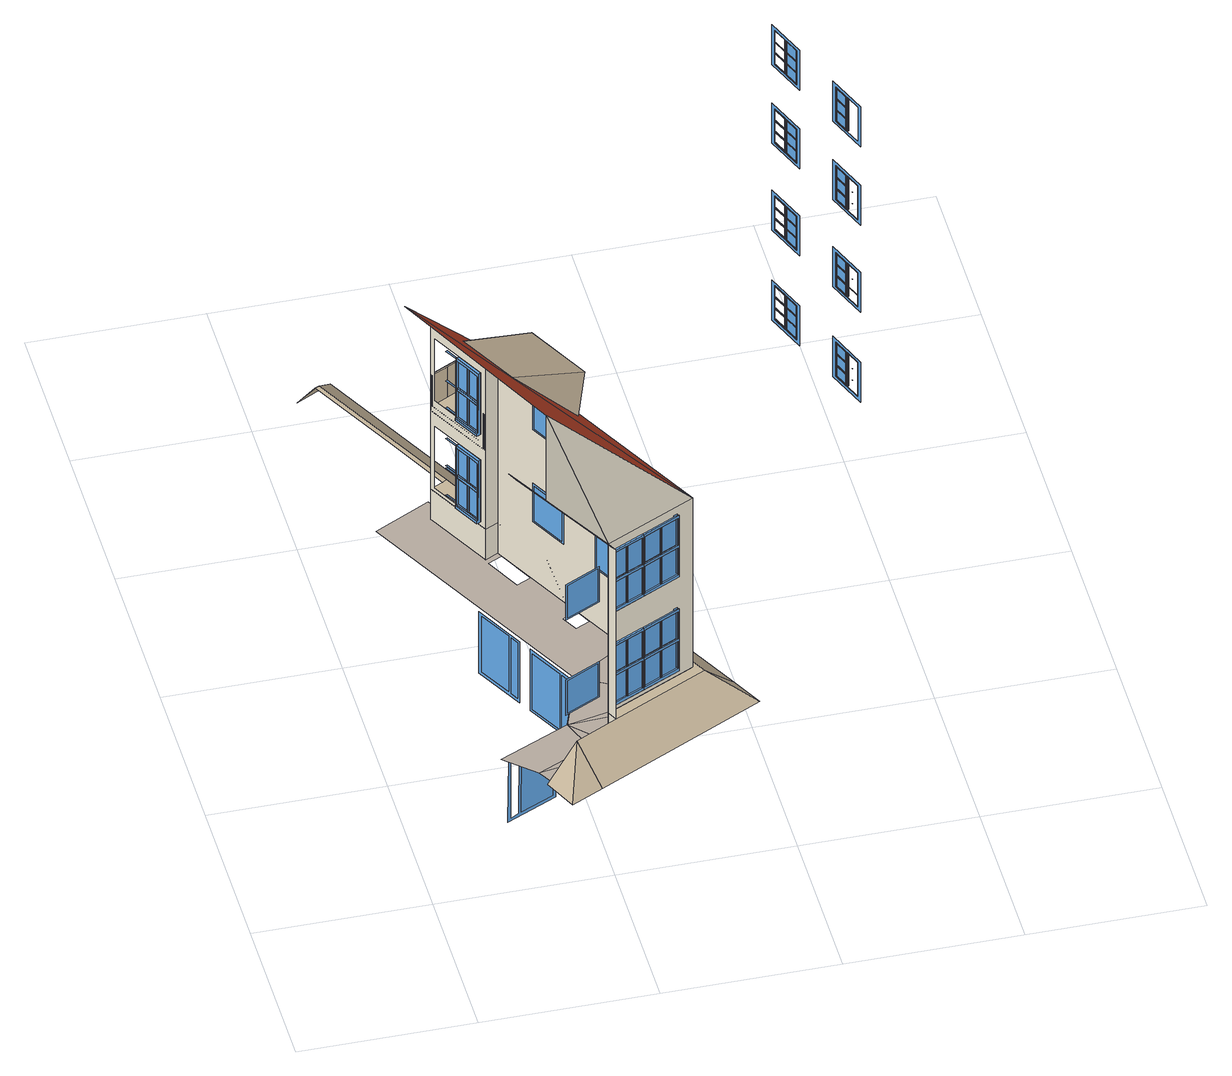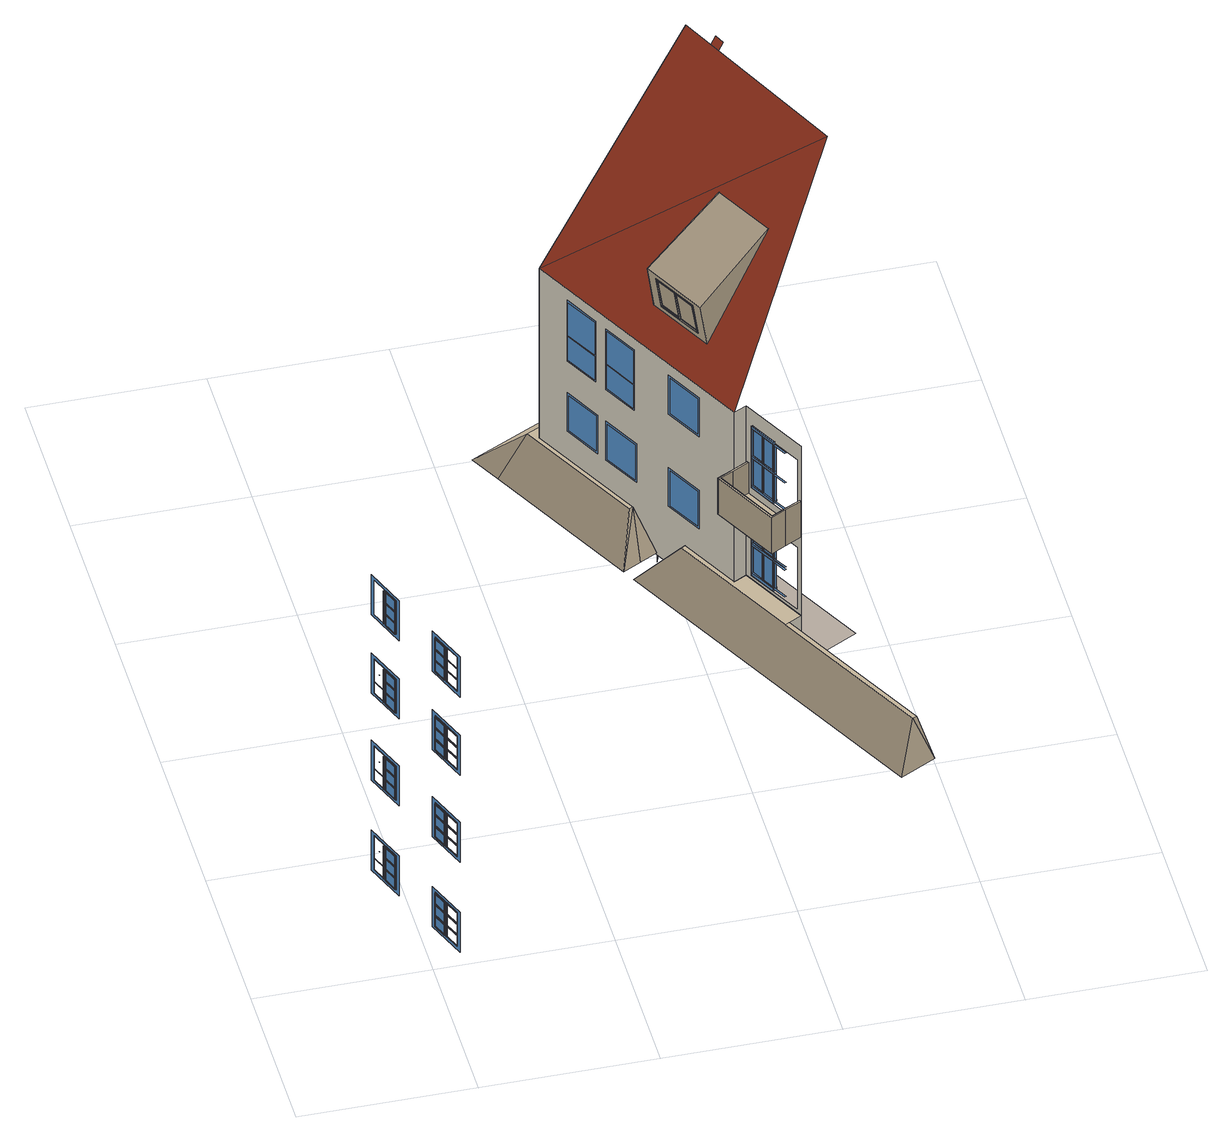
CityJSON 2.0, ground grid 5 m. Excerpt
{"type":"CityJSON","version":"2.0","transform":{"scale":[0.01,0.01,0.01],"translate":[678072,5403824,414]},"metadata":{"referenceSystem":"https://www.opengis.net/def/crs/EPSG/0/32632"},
"CityObjects":{
"building1":{"type":"Building","attributes":{"dataAvailable":"NotSufficient","measuredHeight":15.62},"children":["building1-1","building1-2","building1-3","building1-4"],"geometry":[{"type":"MultiSurface","lod":"3","boundaries":[[[0,1,2,3,4]],[[5,6,7,8],[9,10,11,12],[13,14,15,16]],[[17,18,19]],[[14,13,16,15]],[[17,20,21,22]],[[3,23,4]],[[24,25,26,27],[28,29,30,31]],[[29,28,31,30]],[[32,33,34,35],[36,37,38,39]],[[37,36,39,38]],[[18,17,22]],[[40,41,23]],[[22,21,42]],[[43,44,42]],[[45,46,47,48]],[[44,43,49]],[[43,50,51,49]],[[2,51,50,3]],[[52,53,54,55]],[[56,52,55,57]],[[58,54,53,59]],[[60,59,53,52,56,57,55,54,58,61,62,63]],[[64,60,63,62,61,65,66,21]],[[67,68,69,70],[71,72,73,74],[46,45,48,47]],[[75,76,77,78,79,80,81]],[[82,83,84,85,86,87,88]],[[89,90,91,92]],[[93,94,95,96]],[[95,90,89,96]],[[97,98,99,100]],[[101,102,103,104]],[[103,98,97,104]],[[105,91,90,106]],[[107,95,94,108]],[[109,99,98,110]],[[111,103,102,112]],[[72,71,74,73]],[[23,3,40]],[[113,114,94,93]],[[115,116,90,89]],[[96,95,117,118]],[[92,91,119,120]],[[121,122,102,101]],[[123,124,98,97]],[[104,103,125,126]],[[100,99,127,128]],[[95,90,116,117]],[[94,95,117,114]],[[90,91,119,116]],[[103,98,124,125]],[[102,103,125,122]],[[98,99,127,124]],[[129,130,131,132]],[[133,119,91,105]],[[108,94,114,134]],[[135,117,95,107]],[[106,90,116,136]],[[137,127,99,109]],[[112,102,122,138]],[[139,125,103,111]],[[110,98,124,140]],[[141,142,143,144],[145,146,147,148],[130,129,132,131]],[[41,40,149]],[[146,145,148,147]],[[21,150,42]],[[120,119,116,115]],[[118,117,114,113]],[[128,127,124,123]],[[126,125,122,121]],[[151,152,77,78]],[[153,154,84,85]],[[155,151,78,79]],[[156,153,85,86]],[[134,114,117,135]],[[136,116,119,133]],[[138,122,125,139]],[[140,124,127,137]],[[152,157,158,159,120,92,76,77]],[[154,160,161,162,128,100,83,84]],[[120,115,163,159]],[[164,165,118,113]],[[128,123,166,162]],[[167,168,126,121]],[[89,96,118,165,169,170,163,115]],[[97,104,126,168,171,172,166,123]],[[173,157,158,170,169,174,164,113,93,96,89,92,76,75]],[[175,160,161,172,171,176,167,121,101,104,97,100,83,82]],[[177,116,115,163]],[[119,178,159,120]],[[179,114,113,164]],[[117,180,165,118]],[[181,124,123,166]],[[127,182,162,128]],[[183,122,121,167]],[[125,184,168,126]],[[79,155,185,80]],[[86,156,186,87]],[[173,75,81,187]],[[175,82,88,188]],[[117,116,177,180]],[[179,114,117,180]],[[125,124,181,184]],[[183,122,125,184]],[[178,177,116,119]],[[182,181,124,127]],[[185,187,81,80],[189,190,191,192],[193,194,195,196],[105,106,136,133],[134,135,107,108]],[[186,188,88,87],[197,198,199,200],[201,202,203,204],[109,110,140,137],[138,139,111,112]],[[163,177,178,159]],[[164,179,180,165]],[[166,181,182,162]],[[167,183,184,168]],[[193,178,177,194]],[[191,180,179,192]],[[201,182,181,202]],[[199,184,183,200]],[[205,206,207,208]],[[209,210,211,212]],[[213,214,215,216]],[[215,214,217,218]],[[219,220,213,216]],[[221,222,223,224]],[[223,222,225,226]],[[227,228,221,224]],[[229,230,217,231]],[[232,233,221,234]],[[235,236,225,237]],[[238,220,239,240]],[[241,214,242,243]],[[244,228,245,246]],[[247,222,248,249]],[[250,251,252,253]],[[254,255,256,257]],[[256,251,250,257]],[[258,259,260,261]],[[262,263,264,265]],[[264,259,258,265]],[[205,208,266,267,268]],[[209,212,269,270,271]],[[207,206,272,273]],[[211,210,274,275]],[[150,43,42]],[[276,21,66]],[[208,207,273,277]],[[212,211,275,278]],[[231,217,214,241]],[[279,213,220,238]],[[237,225,222,247]],[[234,221,228,244]],[[280,281,255,254]],[[282,283,251,250]],[[253,252,284,285]],[[257,256,286,287]],[[288,289,263,262]],[[290,291,259,258]],[[261,260,292,293]],[[265,264,294,295]],[[296,256,255,297]],[[298,252,251,299]],[[300,264,263,301]],[[302,260,259,303]],[[206,205,254,280,304,305,306,272]],[[210,209,262,288,307,308,309,274]],[[268,205,254,257,250,253,285,310,311,312,313,305,306,314]],[[271,209,262,265,258,261,293,315,316,317,318,308,309,319]],[[285,282,320,310]],[[313,312,320,282,250,257,287,321]],[[293,290,322,315]],[[318,317,322,290,258,265,295,323]],[[304,321,287,280]],[[307,323,295,288]],[[324,325,326,327]],[[328,326,325,329],[330,331,332,333],[334,335,336,337]],[[251,252,284,283]],[[256,251,283,286]],[[255,256,286,281]],[[259,260,292,291]],[[264,259,291,294]],[[263,264,294,289]],[[287,286,281,280]],[[285,284,283,282]],[[295,294,289,288]],[[293,292,291,290]],[[338,281,280,304]],[[339,283,282,320]],[[340,289,288,307]],[[341,291,290,322]],[[286,342,321,287]],[[284,343,310,285]],[[294,344,323,295]],[[292,345,315,293]],[[304,338,342,321]],[[320,339,343,310]],[[307,340,344,323]],[[322,341,345,315]],[[346,284,252,298]],[[299,251,283,347]],[[348,286,256,296]],[[297,255,281,349]],[[350,292,260,302]],[[303,259,291,351]],[[352,294,264,300]],[[301,263,289,353]],[[268,314,337,267]],[[277,208,266,336]],[[271,319,333,270]],[[278,212,269,332]],[[339,342,286,283]],[[281,286,342,338]],[[284,343,339,283]],[[341,344,294,291]],[[289,294,344,340]],[[292,345,341,291]],[[310,343,354,311]],[[321,342,355,313]],[[312,356,339,320]],[[305,357,338,304]],[[315,345,358,316]],[[323,344,359,318]],[[317,360,341,322]],[[308,361,340,307]],[[349,281,286,348]],[[347,283,284,346]],[[353,289,294,352]],[[351,291,292,350]],[[362,343,339,363]],[[364,342,338,365]],[[366,345,341,367]],[[368,344,340,369]],[[324,327,370,371,66,372,373,374],[375,376,377,378],[379,380,381,382]],[[356,355,342,339]],[[354,356,339,343]],[[355,357,338,342]],[[360,359,344,341]],[[358,360,341,345]],[[359,361,340,344]],[[159,178,383,158]],[[165,180,384,169]],[[174,385,179,164]],[[170,386,177,163]],[[162,182,387,161]],[[168,184,388,171]],[[176,389,183,167]],[[172,390,181,166]],[[266,267,337,336],[298,299,347,346],[349,348,296,297],[391,392,364,365],[362,363,393,394]],[[269,270,333,332],[302,303,351,350],[353,352,300,301],[395,396,368,369],[366,367,397,398]],[[384,385,179,180]],[[386,384,180,177]],[[383,386,177,178]],[[388,389,183,184]],[[390,388,184,181]],[[387,390,181,182]],[[192,179,385,189]],[[190,384,180,191]],[[194,177,386,195]],[[196,383,178,193]],[[200,183,389,197]],[[198,388,184,199]],[[202,181,390,203]],[[204,387,182,201]],[[314,306,272,273,277,336,337]],[[319,309,274,275,278,332,333]],[[313,355,357,305]],[[311,354,356,312]],[[356,355,313,312]],[[318,359,361,308]],[[316,358,360,317]],[[360,359,318,317]],[[365,338,357,391]],[[394,354,343,362]],[[363,339,356,393]],[[392,355,342,364]],[[369,340,361,395]],[[398,358,345,366]],[[367,341,360,397]],[[396,359,344,368]],[[391,357,355,392]],[[393,356,354,394]],[[395,361,359,396]],[[397,360,358,398]],[[169,384,385,174]],[[158,383,386,170]],[[386,384,169,170]],[[171,388,389,176]],[[161,387,390,172]],[[390,388,171,172]],[[195,386,383,196]],[[189,385,384,190]],[[203,390,387,204]],[[197,389,388,198]],[[157,152,151,155]],[[160,154,153,156]],[[157,155,185,187,173]],[[160,156,186,188,175]],[[399,400,401,402]],[[401,400,403,404]],[[405,406,399,402]],[[407,408,409,410]],[[409,408,411,412]],[[413,414,407,410]],[[415,403,400,416]],[[417,399,406,418]],[[419,411,408,420]],[[421,407,414,422]],[[327,326,423,370]],[[328,149,423,326]],[[150,21,276]],[[3,50,424,40],[425,426,87,88],[427,428,80,81]],[[429,430,400,401]],[[431,432,406,405]],[[404,403,433,434]],[[402,399,435,436]],[[437,438,408,409]],[[439,440,414,413]],[[412,411,441,442]],[[410,407,443,444]],[[399,400,430,435]],[[406,399,435,432]],[[400,403,433,430]],[[407,408,438,443]],[[414,407,443,440]],[[408,411,441,438]],[[418,406,432,445]],[[416,400,430,446]],[[422,414,440,447]],[[420,408,438,448]],[[449,435,399,417]],[[450,433,403,415]],[[451,443,407,421]],[[452,441,411,419]],[[43,150,453]],[[454,424,50,43,453]],[[436,435,432,431]],[[434,433,430,429]],[[444,443,440,439]],[[442,441,438,437]],[[455,456,152,151]],[[457,458,154,153]],[[446,430,433,450]],[[445,432,435,449]],[[448,438,441,452]],[[447,440,443,451]],[[459,455,151,155]],[[460,457,153,156]],[[456,461,462,463,434,404,157,152]],[[458,464,465,466,442,412,160,154]],[[434,429,467,463]],[[442,437,468,466]],[[401,402,436,469,470,471,467,429]],[[409,410,444,472,473,474,468,437]],[[475,461,462,471,470,476,477,431,405,402,401,404,157,173]],[[478,464,465,474,473,479,480,439,413,410,409,412,160,175]],[[477,469,436,431]],[[480,472,444,439]],[[435,481,469,436]],[[433,482,463,434]],[[483,430,429,467]],[[484,432,431,477]],[[443,485,472,444]],[[441,486,466,442]],[[487,438,437,468]],[[488,440,439,480]],[[435,430,483,481]],[[443,438,487,485]],[[482,483,430,433]],[[484,432,435,481]],[[486,487,438,441]],[[488,440,443,485]],[[475,173,187,427]],[[155,459,428,185]],[[478,175,188,425]],[[156,460,426,186]],[[428,427,187,185],[489,490,491,492],[493,494,495,496],[415,416,446,450],[445,449,417,418]],[[426,425,188,186],[497,498,499,500],[501,502,503,504],[419,420,448,452],[447,451,421,422]],[[467,483,482,463]],[[477,484,481,469]],[[468,487,486,466]],[[480,488,485,472]],[[505,506,507,508],[509,510,511,512]],[[510,509,512,511]],[[513,514,515,516],[517,518,519,520]],[[518,517,520,519]],[[493,482,483,494]],[[491,481,484,492]],[[501,486,487,502]],[[499,485,488,500]],[[371,521,522,523,276,66]],[[476,524,484,477]],[[471,525,483,467]],[[479,526,488,480]],[[474,527,487,468]],[[469,481,528,470]],[[463,482,529,462]],[[472,485,530,473]],[[466,486,531,465]],[[525,528,481,483]],[[528,524,484,481]],[[529,525,483,482]],[[527,530,485,487]],[[530,526,488,485]],[[531,527,487,486]],[[490,528,481,491]],[[496,529,482,493]],[[498,530,485,499]],[[504,531,486,501]],[[492,484,524,489]],[[494,483,525,495]],[[500,488,526,497]],[[502,487,527,503]],[[532,533,534,535]],[[536,537,538,539],[533,532,535,534]],[[540,541,542,543],[544,545,546,547],[548,549,550,551]],[[546,545,544,547]],[[551,550,549,548]],[[40,424,454,552,553,371,370,423,149],[506,505,508,507],[537,536,539,538],[554,555,556,557],[558,559,560,561],[541,540,543,542],[516,515,514,513]],[[525,528,470,471]],[[462,529,525,471]],[[470,528,524,476]],[[527,530,473,474]],[[465,531,527,474]],[[473,530,526,479]],[[495,525,529,496]],[[489,524,528,490]],[[503,527,531,504]],[[497,526,530,498]],[[523,552,276]],[[461,459,455,456]],[[464,460,457,458]],[[459,461,475,427,428]],[[460,464,478,425,426]],[[553,562,521,371]],[[150,276,563]],[[552,523,562,553]],[[150,454,453]],[[555,554,557,556],[564,565,566,567]],[[565,564,567,566]],[[560,559,558,561],[568,569,570,571],[572,573,574,575]],[[570,569,568,571]],[[575,574,573,572]],[[454,150,563]],[[454,563,552]]],"semantics":{"surfaces":[{"type":"RoofSurface","klumMaterialClass":"Ceramic","klumMaterialIndex":"D201","materialUncertainty":0.3},{"type":"Window","@cityeditor:layer":"Unclassified.LoD3","frameKlumMaterialClass":"Wood","frameKlumMaterialIndex":"L001","paneMaterialClass":"Glass"},{"type":"OuterCeilingSurface"},{"type":"WallSurface","klumMaterialClass":"Plaster","klumMaterialIndex":"I202","materialUncertainty":0.3},{"type":"WallSurface"},{"type":"Door","@cityeditor:layer":"WallSurface.LoD3","frameKlumMaterialClass":"Wood","frameKlumMaterialIndex":"L001","paneMaterialClass":"Glass"}],"values":[0,1,2,1,2,3,1,1,1,1,2,0,2,2,1,2,4,3,5,5,5,5,3,1,1,1,1,1,1,1,1,1,1,1,1,1,1,3,1,1,1,1,1,1,1,1,1,1,1,1,1,1,1,1,1,1,1,1,1,1,1,1,0,1,2,1,1,1,1,1,1,1,1,1,1,1,1,1,1,1,1,1,1,1,1,1,1,1,1,1,1,1,1,1,1,1,1,1,1,1,1,1,1,1,1,1,1,1,1,1,1,1,1,1,1,1,1,1,1,1,1,1,1,1,1,1,1,1,1,1,1,1,1,1,1,1,1,1,1,1,2,2,1,1,1,1,1,1,1,1,1,1,1,1,1,1,1,1,1,1,1,1,1,1,1,1,1,1,1,1,4,3,1,1,1,1,1,1,1,1,1,1,1,1,1,1,1,1,1,1,1,1,1,1,1,1,1,1,1,1,1,1,1,1,1,1,1,1,1,1,1,1,1,1,1,1,1,1,1,1,1,1,1,1,1,1,1,1,2,1,1,1,1,1,1,1,1,1,1,1,1,1,1,1,1,1,1,1,1,1,1,1,1,1,1,1,1,1,1,1,1,1,1,1,1,1,1,1,1,1,1,1,1,1,1,1,1,1,1,1,1,1,1,1,1,1,1,1,1,1,1,1,1,1,1,1,1,1,1,1,1,1,1,4,3,2,3,1,1,1,1,1,1,1,1,1,1,1,1,1,1,1,1,1,1,1,1,1,1,2,4,1,1,1,1,1,1,1,1,1,1,1,1,1,1,1,1,1,1,1,1,1,1,1,1,1,1,1,1,1,1,1,1,1,1,1,1,1,1,1,1,1,1,1,1,1,1,1,1,1,1,1,1,1,1,2,1,1,1,1,1,1,1,1,1,1,1,1,1,1,1,1,1,1,1,1,1,1,1,1,1,1,1,3,1,1,1,1,1,1,1,1,1,1,2,1,1,1,1,2,2,2,2,1,1,1,1,1,2,2]}}]},
"building1-1":{"type":"BuildingInstallation","attributes":{"@cityeditor:layer":"Unclassified.LoD3","relationToConstruction":"outside"},"parents":["building1"],"geometry":[{"type":"MultiSurface","lod":"3","boundaries":[[[576,577,578]],[[579,580,581]],[[579,577,576,580]],[[582,583,584,585]],[[583,582,586,587]],[[588,589,585,584],[590,591,592,593]],[[589,594,582,585]],[[595,591,590,596]],[[597,598,596,595]],[[584,583,599,588]],[[596,590,593,598]],[[591,595,597,592]],[[600,601,602,603]],[[603,602,604,605]],[[602,601,606,604],[595,597,598,596]],[[587,586,607,608]],[[607,586,609,610]],[[610,611,612,613,614,615,608,607]],[[592,597,598,593]],[[615,616,587,608]],[[617,606,601,600]],[[618,619,620,621]],[[619,618,622,623]],[[624,625,626,627],[628,629,630,631]],[[632,624,627,633]],[[631,628,629,630]],[[612,631,630,611]],[[613,628,631,612]],[[613,614,629,628]],[[634,625,624,632]],[[588,599,594,589]],[[605,604,606,617]],[[635,626,625,634]],[[610,609,616,615,614,611]],[[614,611,630,629]],[[633,627,626,635]],[[622,618,621,636],[609,586,582,594,599,583,587,616]],[[605,633,635,603]],[[636,637,623,622]],[[579,581,578,577]],[[623,619,620,637],[617,600,603,635,634,632,633,605]],[[578,581,580,576],[623,637,620,619]],[[637,636,621,620]]]}]},
"building1-2":{"type":"BuildingInstallation","attributes":{"@cityeditor:layer":"Unclassified.LoD3","klumMaterialClass":"Plaster","klumMaterialIndex":"I202","materialUncertainty":0.3,"relationToConstruction":"outside"},"parents":["building1"],"geometry":[{"type":"MultiSurface","lod":"3","boundaries":[[[638,639,640,641]],[[641,640,642,643]],[[644,645,646,647,648]],[[649,650,651,652]],[[653,654,655,656]],[[657,644,648,658]],[[659,638,641,643,660,647,646,652,651,656,655,661]],[[660,662,648,647]],[[654,663,661,655]],[[645,649,652,646]],[[643,642,662,660]],[[663,657,658,659,661]],[[648,662,642,640,639,658]],[[659,658,639,638]],[[650,653,656,651]],[[649,645,644,657,663,654,653,650]]]}]},
"building1-3":{"type":"BuildingInstallation","attributes":{"@cityeditor:layer":"Unclassified.LoD3","materialClass":"Metal","materialName":"Zinc","materialUncertainty":0.3,"relationToConstruction":"outside"},"parents":["building1"],"geometry":[{"type":"MultiSurface","lod":"3","boundaries":[[[664,665,666]],[[667,668,669]],[[668,670,669]],[[665,664,671]],[[666,665,672]],[[673,669,670,674,675]],[[673,666,672,667,669]],[[664,666,673,675,325,326,423]]]}]},
"building1-4":{"type":"BuildingInstallation","attributes":{"@cityeditor:layer":"Unclassified.LoD3","materialClass":"Metal","materialName":"Zinc","materialUncertainty":0.3,"relationToConstruction":"outside"},"parents":["building1"],"geometry":[{"type":"MultiSurface","lod":"3","boundaries":[[[676,677,678,679,680]],[[681,676,680]],[[682,681,680,683]],[[684,685,686,678]],[[677,684,678]],[[685,687,686]],[[688,687,685]],[[689,687,688]],[[424,50,51,679,678,686,687]]]}]},
"building2":{"type":"Building","attributes":{"dataAvailable":"Sufficient","measuredHeight":20.71},"geometry":[{"type":"MultiSurface","lod":"3","boundaries":[[[690,691,692,693],[694,695,696,697],[698,699,700,701],[702,703,704,705]],[[706,707,708,709],[710,711,712,713],[714,715,716,717],[718,719,720,721]],[[722,723,724,725],[726,727,728,729],[730,731,732,733],[734,735,736,737]],[[738,739,740,741],[742,743,744,745],[746,747,748,749],[750,751,752,753]],[[699,754,755,700]],[[701,756,757,698]],[[696,758,759,697]],[[705,760,761,702]],[[694,762,763,695]],[[703,764,765,704]],[[715,766,767,716]],[[717,768,769,714]],[[712,770,771,713]],[[721,772,773,718]],[[710,774,775,711]],[[719,776,777,720]],[[731,778,779,732]],[[733,780,781,730]],[[728,782,783,729]],[[737,784,785,734]],[[726,786,787,727]],[[735,788,789,736]],[[747,790,791,748]],[[749,792,793,746]],[[744,794,795,745]],[[796,797,798,799],[692,691,690,693],[800,801,802,803]],[[804,805,806,807],[708,707,706,709],[808,809,810,811]],[[812,813,814,815],[724,723,722,725],[816,817,818,819]],[[820,821,822,823],[740,739,738,741],[824,825,826,827]],[[698,757,754,699]],[[695,763,758,696]],[[702,761,764,703]],[[714,769,766,715]],[[711,775,770,712]],[[718,773,776,719]],[[730,781,778,731]],[[727,787,782,728]],[[734,785,788,735]],[[746,793,790,747]],[[743,828,794,744]],[[750,829,830,751]],[[831,832,833,834]],[[835,836,837,838]],[[839,840,841,842]],[[843,844,845,846]],[[847,848,849,850]],[[851,852,853,854]],[[855,856,857,858]],[[859,860,861,862]],[[863,864,865,866]],[[867,868,869,870]],[[871,872,873,874]],[[875,876,877,878]],[[879,758,763,880]],[[881,754,757,882]],[[883,764,761,884]],[[885,770,775,886]],[[887,766,769,888]],[[889,776,773,890]],[[891,782,787,892]],[[893,778,781,894]],[[895,788,785,896]],[[897,794,828,898]],[[899,790,793,900]],[[901,830,829,902]],[[802,801,800,803],[842,903,904,839],[905,906,831,834],[907,908,835,838]],[[810,809,808,811],[854,909,910,851],[911,912,843,846],[913,914,847,850]],[[818,817,816,819],[866,915,916,863],[917,918,855,858],[919,920,859,862]],[[826,825,824,827],[878,921,922,875],[923,924,867,870],[925,926,871,874]],[[927,837,836,928]],[[929,833,832,930]],[[931,841,840,932]],[[933,849,848,934]],[[935,845,844,936]],[[937,853,852,938]],[[939,861,860,940]],[[941,857,856,942]],[[943,865,864,944]],[[945,873,872,946]],[[947,869,868,948]],[[949,877,876,950]],[[842,841,951,903]],[[838,837,952,907]],[[906,953,832,831]],[[904,954,840,839]],[[834,833,955,905]],[[908,956,836,835]],[[854,853,957,909]],[[850,849,958,913]],[[912,959,844,843]],[[910,960,852,851]],[[846,845,961,911]],[[914,962,848,847]],[[866,865,963,915]],[[862,861,964,919]],[[918,965,856,855]],[[916,966,864,863]],[[858,857,967,917]],[[920,968,860,859]],[[878,877,969,921]],[[874,873,970,925]],[[924,971,868,867]],[[922,972,876,875]],[[870,869,973,923]],[[926,974,872,871]],[[951,841,840,954]],[[956,952,837,836]],[[953,955,833,832]],[[957,853,852,960]],[[962,958,849,848]],[[959,961,845,844]],[[963,865,864,966]],[[968,964,861,860]],[[965,967,857,856]],[[969,877,876,972]],[[974,970,873,872]],[[971,973,869,868]],[[975,955,833,929]],[[928,836,956,976]],[[977,952,837,927]],[[930,832,953,978]],[[932,840,954,979]],[[980,951,841,931]],[[981,961,845,935]],[[934,848,962,982]],[[983,958,849,933]],[[936,844,959,984]],[[938,852,960,985]],[[986,957,853,937]],[[987,967,857,941]],[[940,860,968,988]],[[989,964,861,939]],[[942,856,965,990]],[[944,864,966,991]],[[992,963,865,943]],[[993,973,869,947]],[[946,872,974,994]],[[995,970,873,945]],[[948,868,971,996]],[[950,876,972,997]],[[998,969,877,949]],[[905,955,953,906]],[[903,951,954,904]],[[907,952,956,908]],[[911,961,959,912]],[[909,957,960,910]],[[913,958,962,914]],[[917,967,965,918]],[[915,963,966,916]],[[919,964,968,920]],[[923,973,971,924]],[[921,969,972,922]],[[925,970,974,926]],[[976,956,952,977]],[[978,953,955,975]],[[979,954,951,980]],[[982,962,958,983]],[[984,959,961,981]],[[985,960,957,986]],[[988,968,964,989]],[[990,965,967,987]],[[991,966,963,992]],[[994,974,970,995]],[[996,971,973,993]],[[997,972,969,998]],[[999,1000,1001,1002]],[[1003,1004,1005,1006]],[[1007,1008,1009,1010]],[[1011,1012,1013,1014]],[[1015,1016,1017,1018]],[[1019,1020,1021,1022]],[[1023,1024,1025,1026]],[[1027,1028,1029,1030]],[[1031,1032,1033,1034]],[[1035,1036,1037,1038]],[[1039,1040,1041,1042]],[[1043,1044,1045,1046]],[[1047,1048,1049,1050],[1010,1051,1052,1007],[1053,1054,1003,1006],[1055,1056,999,1002]],[[1057,1058,1059,1060],[1022,1061,1062,1019],[1063,1064,1015,1018],[1065,1066,1011,1014]],[[1067,1068,1069,1070],[1034,1071,1072,1031],[1073,1074,1027,1030],[1075,1076,1023,1026]],[[1077,1078,1079,1080],[1046,1081,1082,1043],[1083,1084,1039,1042],[1085,1086,1035,1038]],[[1087,1009,1008,1088]],[[1089,1005,1004,1090]],[[1091,1001,1000,1092]],[[1093,1021,1020,1094]],[[1095,1017,1016,1096]],[[1097,1013,1012,1098]],[[1099,1033,1032,1100]],[[1101,1029,1028,1102]],[[1103,1025,1024,1104]],[[1105,1045,1044,1106]],[[1107,1041,1040,1108]],[[1109,1037,1036,1110]],[[1054,1111,1004,1003]],[[1006,1005,1112,1053]],[[1052,1113,1008,1007]],[[1002,1001,1114,1055]],[[1010,1009,1115,1051]],[[1056,1116,1000,999]],[[1064,1117,1016,1015]],[[1018,1017,1118,1063]],[[1062,1119,1020,1019]],[[1014,1013,1120,1065]],[[1022,1021,1121,1061]],[[1066,1122,1012,1011]],[[1074,1123,1028,1027]],[[1030,1029,1124,1073]],[[1072,1125,1032,1031]],[[1026,1025,1126,1075]],[[1034,1033,1127,1071]],[[1076,1128,1024,1023]],[[1084,1129,1040,1039]],[[1042,1041,1130,1083]],[[1082,1131,1044,1043]],[[1038,1037,1132,1085]],[[1046,1045,1133,1081]],[[1086,1134,1036,1035]],[[1111,1112,1005,1004]],[[1115,1009,1008,1113]],[[1116,1114,1001,1000]],[[1117,1118,1017,1016]],[[1121,1021,1020,1119]],[[1122,1120,1013,1012]],[[1123,1124,1029,1028]],[[1127,1033,1032,1125]],[[1128,1126,1025,1024]],[[1129,1130,1041,1040]],[[1133,1045,1044,1131]],[[1134,1132,1037,1036]],[[1135,1136,1137,1138],[1049,1048,1047,1050],[1139,1140,1141,1142]],[[1143,1144,1145,1146],[1059,1058,1057,1060],[1147,1148,1149,1150]],[[1151,1152,1153,1154],[1069,1068,1067,1070],[1155,1156,1157,1158]],[[1159,1160,1161,1162],[1079,1078,1077,1080],[1163,1164,1165,1166]],[[1167,1115,1009,1087]],[[1090,1004,1111,1168]],[[1088,1008,1113,1169]],[[1170,1112,1005,1089]],[[1092,1000,1116,1171]],[[1172,1114,1001,1091]],[[1173,1121,1021,1093]],[[1096,1016,1117,1174]],[[1094,1020,1119,1175]],[[1176,1118,1017,1095]],[[1098,1012,1122,1177]],[[1178,1120,1013,1097]],[[1179,1127,1033,1099]],[[1102,1028,1123,1180]],[[1100,1032,1125,1181]],[[1182,1124,1029,1101]],[[1104,1024,1128,1183]],[[1184,1126,1025,1103]],[[1185,1133,1045,1105]],[[1108,1040,1129,1186]],[[1106,1044,1131,1187]],[[1188,1130,1041,1107]],[[1110,1036,1134,1189]],[[1190,1132,1037,1109]],[[1053,1112,1111,1054]],[[1051,1115,1113,1052]],[[1055,1114,1116,1056]],[[1063,1118,1117,1064]],[[1061,1121,1119,1062]],[[1065,1120,1122,1066]],[[1073,1124,1123,1074]],[[1071,1127,1125,1072]],[[1075,1126,1128,1076]],[[1083,1130,1129,1084]],[[1081,1133,1131,1082]],[[1085,1132,1134,1086]],[[1191,1192,1193,1194]],[[1195,1196,1197,1198]],[[1199,1200,1201,1202]],[[1203,1204,1205,1206]],[[1207,1208,1209,1210]],[[1211,1212,1213,1214]],[[1215,1216,1217,1218]],[[1219,1220,1221,1222]],[[1223,1224,1225,1226]],[[1227,1228,1229,1230]],[[1231,1232,1233,1234]],[[1235,1236,1237,1238]],[[1169,1113,1115,1167]],[[1168,1111,1112,1170]],[[1171,1116,1114,1172]],[[1175,1119,1121,1173]],[[1174,1117,1118,1176]],[[1177,1122,1120,1178]],[[1181,1125,1127,1179]],[[1180,1123,1124,1182]],[[1183,1128,1126,1184]],[[1187,1131,1133,1185]],[[1186,1129,1130,1188]],[[1189,1134,1132,1190]],[[1141,1140,1139,1142],[1202,1239,1240,1199],[1241,1242,1191,1194],[1243,1244,1195,1198]],[[1149,1148,1147,1150],[1214,1245,1246,1211],[1247,1248,1203,1206],[1249,1250,1207,1210]],[[1157,1156,1155,1158],[1226,1251,1252,1223],[1253,1254,1215,1218],[1255,1256,1219,1222]],[[1257,1197,1196,1258]],[[1259,1193,1192,1260]],[[1261,1201,1200,1262]],[[1263,1209,1208,1264]],[[1265,1205,1204,1266]],[[1267,1213,1212,1268]],[[1269,1221,1220,1270]],[[1271,1217,1216,1272]],[[1273,1225,1224,1274]],[[1275,1233,1232,1276]],[[1277,1229,1228,1278]],[[1279,1237,1236,1280]]],"semantics":{"surfaces":[{"type":"Window","@cityeditor:layer":"Unclassified.LoD3","frameMaterialClass":"Plastic","paneMaterialClass":"Glass","frameMaterialUncertainty":0.3}],"values":[0,0,0,0,0,0,0,0,0,0,0,0,0,0,0,0,0,0,0,0,0,0,0,0,0,0,0,0,0,0,0,0,0,0,0,0,0,0,0,0,0,0,0,0,0,0,0,0,0,0,0,0,0,0,0,0,0,0,0,0,0,0,0,0,0,0,0,0,0,0,0,0,0,0,0,0,0,0,0,0,0,0,0,0,0,0,0,0,0,0,0,0,0,0,0,0,0,0,0,0,0,0,0,0,0,0,0,0,0,0,0,0,0,0,0,0,0,0,0,0,0,0,0,0,0,0,0,0,0,0,0,0,0,0,0,0,0,0,0,0,0,0,0,0,0,0,0,0,0,0,0,0,0,0,0,0,0,0,0,0,0,0,0,0,0,0,0,0,0,0,0,0,0,0,0,0,0,0,0,0,0,0,0,0,0,0,0,0,0,0,0,0,0,0,0,0,0,0,0,0,0,0,0,0,0,0,0,0,0,0,0,0,0,0,0,0,0,0,0,0,0,0,0,0,0,0,0,0,0,0,0,0,0,0,0,0,0,0,0,0,0,0,0,0,0,0,0,0,0,0,0,0,0,0,0,0,0,0,0,0,0,0,0,0,0,0,0,0,0,0,0,0,0,0,0,0,0,0,0,0,0,0,0,0,0,0,0,0,0,0,0,0,0,0,0,0,0,0,0,0,0,0,0,0,0,0,0,0]}}]}
},
"vertices":[
[227,77,1458],[240,48,1458],[552,204,1021],[539,233,1021],[344,135,1294],[268,244,310],[417,315,309],[415,315,95],[266,243,96],[300,259,300],[277,248,300],[276,247,106],[299,259,106],[309,264,300],[308,263,106],[406,310,105],[407,311,299],[329,151,331],[509,182,330],[353,104,333],[245,233,328],[451,332,324],[485,229,328],[344,135,1591],[501,178,539],[501,178,664],[396,126,664],[396,126,539],[401,128,658],[496,175,658],[496,175,545],[401,128,545],[501,178,871],[501,178,996],[396,126,996],[396,126,871],[401,128,990],[496,175,990],[496,175,877],[401,128,877],[803,363,1021],[88,665,1587],[526,249,327],[539,233,328],[549,202,329],[394,753,105],[394,753,299],[344,849,299],[344,849,105],[552,204,329],[539,233,430],[552,204,430],[460,355,262],[460,355,252],[508,492,252],[508,492,262],[460,355,299],[508,492,299],[508,492,64],[460,355,64],[456,346,64],[512,502,64],[512,502,309],[456,346,309],[451,332,64],[517,516,64],[517,516,324],[415,711,309],[339,858,309],[339,858,95],[415,711,95],[399,744,299],[411,720,299],[411,720,105],[399,744,105],[545,246,986],[545,246,780],[543,250,778],[543,250,771],[545,246,771],[549,238,771],[549,238,986],[545,246,659],[545,246,453],[543,250,451],[543,250,443],[545,246,443],[549,238,443],[549,238,659],[547,247,874],[549,243,874],[549,243,780],[547,247,780],[547,247,977],[549,243,977],[549,243,883],[547,247,883],[547,247,547],[549,243,547],[549,243,453],[547,247,453],[547,247,650],[549,243,650],[549,243,556],[547,247,556],[551,239,780],[551,239,874],[551,239,883],[551,239,977],[551,239,453],[551,239,547],[551,239,556],[551,239,650],[593,269,977],[595,266,977],[593,269,874],[595,266,874],[595,266,883],[593,269,883],[595,266,780],[593,269,780],[593,269,650],[595,266,650],[593,269,547],[595,266,547],[595,266,556],[593,269,556],[595,266,453],[593,269,453],[489,570,105],[489,570,299],[438,667,299],[438,667,105],[597,262,780],[597,262,977],[597,262,883],[597,262,874],[597,262,453],[597,262,650],[597,262,556],[597,262,547],[510,529,309],[434,676,309],[434,676,95],[510,529,95],[493,561,299],[505,538,299],[505,538,105],[493,561,105],[441,1062,1021],[758,347,324],[643,299,771],[643,299,778],[643,299,443],[643,299,451],[645,295,771],[645,295,443],[645,295,780],[642,293,780],[596,271,780],[645,295,453],[642,293,453],[596,271,453],[596,271,874],[596,271,977],[596,271,883],[596,271,547],[596,271,650],[596,271,556],[642,293,883],[642,293,874],[642,293,556],[642,293,547],[645,295,986],[642,293,977],[645,295,659],[642,293,650],[598,267,874],[598,267,780],[598,267,977],[598,267,883],[598,267,547],[598,267,453],[598,267,650],[598,267,556],[649,287,771],[649,287,443],[649,287,986],[649,287,659],[646,285,977],[646,285,883],[600,263,883],[600,263,977],[600,263,780],[600,263,874],[646,285,874],[646,285,780],[646,285,650],[646,285,556],[600,263,556],[600,263,650],[600,263,453],[600,263,547],[646,285,547],[646,285,453],[346,1136,758],[342,1134,756],[342,1134,749],[346,1136,749],[346,1136,453],[342,1134,451],[342,1134,443],[346,1136,443],[349,1140,861],[349,1140,852],[345,1138,852],[345,1138,861],[349,1140,758],[345,1138,758],[345,1138,955],[349,1140,955],[349,1140,556],[349,1140,547],[345,1138,547],[345,1138,556],[349,1140,453],[345,1138,453],[345,1138,650],[349,1140,650],[332,1182,758],[328,1180,758],[353,1142,758],[332,1182,556],[328,1180,556],[353,1142,556],[332,1182,453],[328,1180,453],[353,1142,453],[353,1142,955],[328,1180,955],[332,1182,955],[353,1142,852],[328,1180,852],[332,1182,852],[353,1142,650],[328,1180,650],[332,1182,650],[353,1142,547],[328,1180,547],[332,1182,547],[347,1134,861],[351,1136,861],[351,1136,955],[347,1134,955],[347,1134,758],[351,1136,758],[351,1136,852],[347,1134,852],[347,1134,556],[351,1136,556],[351,1136,650],[347,1134,650],[347,1134,453],[351,1136,453],[351,1136,547],[347,1134,547],[354,1140,749],[354,1140,964],[346,1136,964],[354,1140,443],[354,1140,659],[346,1136,659],[382,1056,756],[382,1056,749],[382,1056,451],[382,1056,443],[735,394,324],[386,1058,749],[386,1058,443],[353,1142,861],[366,1098,758],[370,1100,758],[366,1098,861],[370,1100,861],[370,1100,955],[366,1098,955],[370,1100,852],[366,1098,852],[366,1098,453],[370,1100,453],[366,1098,556],[370,1100,556],[370,1100,650],[366,1098,650],[370,1100,547],[366,1098,547],[355,1138,852],[355,1138,758],[355,1138,955],[355,1138,861],[355,1138,547],[355,1138,453],[355,1138,650],[355,1138,556],[367,1096,758],[385,1060,758],[386,1058,758],[367,1096,453],[385,1060,453],[386,1058,453],[367,1096,955],[385,1060,955],[385,1060,861],[385,1060,852],[386,1058,964],[367,1096,650],[385,1060,650],[385,1060,556],[385,1060,547],[386,1058,659],[367,1096,861],[367,1096,852],[367,1096,556],[367,1096,547],[302,1240,324],[302,1240,430],[404,1043,430],[404,1043,324],[404,1043,1021],[302,1240,1021],[309,1226,659],[309,1226,443],[394,1062,443],[394,1062,659],[309,1226,964],[309,1226,749],[394,1062,749],[394,1062,964],[371,1098,758],[371,1098,861],[371,1098,453],[371,1098,556],[371,1098,852],[371,1098,955],[371,1098,547],[371,1098,650],[373,1102,955],[373,1102,861],[373,1102,852],[373,1102,758],[373,1102,650],[373,1102,556],[373,1102,547],[373,1102,453],[389,1062,955],[389,1062,852],[389,1062,861],[389,1062,758],[389,1062,650],[389,1062,547],[389,1062,556],[389,1062,453],[374,1100,955],[374,1100,861],[374,1100,852],[374,1100,758],[374,1100,650],[374,1100,556],[374,1100,547],[374,1100,453],[441,1062,324],[673,613,324],[149,1226,324],[312,1311,324],[339,1259,324],[501,942,324],[448,1047,324],[408,1027,324],[460,922,324],[610,732,324],[586,779,324],[546,758,324],[569,711,324],[644,289,780],[644,289,883],[644,289,977],[644,289,874],[644,289,453],[644,289,556],[644,289,650],[644,289,547],[393,1064,758],[393,1064,852],[393,1064,861],[393,1064,955],[393,1064,453],[393,1064,547],[393,1064,556],[393,1064,650],[650,292,883],[650,292,874],[648,296,874],[648,296,883],[650,292,780],[648,296,780],[648,296,977],[650,292,977],[650,292,556],[650,292,547],[648,296,547],[648,296,556],[650,292,453],[648,296,453],[648,296,650],[650,292,650],[652,288,780],[652,288,874],[652,288,883],[652,288,977],[652,288,453],[652,288,547],[652,288,556],[652,288,650],[441,1062,430],[803,363,430],[760,341,659],[760,341,443],[760,341,986],[760,341,771],[699,321,874],[701,317,874],[699,321,977],[701,317,977],[701,317,780],[699,321,780],[701,317,883],[699,321,883],[699,321,547],[701,317,547],[699,321,650],[701,317,650],[701,317,453],[699,321,453],[701,317,556],[699,321,556],[703,313,977],[703,313,874],[703,313,650],[703,313,547],[703,313,883],[703,313,780],[703,313,556],[703,313,453],[753,338,324],[803,363,324],[754,353,771],[754,353,778],[754,353,443],[754,353,451],[756,349,771],[756,349,443],[756,349,780],[753,348,780],[702,323,780],[756,349,453],[753,348,453],[702,323,453],[702,323,874],[702,323,547],[702,323,883],[753,348,883],[753,348,874],[702,323,556],[753,348,556],[753,348,547],[756,349,986],[753,348,977],[702,323,977],[756,349,659],[753,348,650],[702,323,650],[704,319,883],[704,319,780],[704,319,874],[704,319,977],[704,319,556],[704,319,453],[704,319,547],[704,319,650],[757,340,977],[757,340,883],[706,315,883],[706,315,977],[706,315,780],[706,315,874],[757,340,874],[757,340,780],[757,340,650],[757,340,556],[706,315,556],[706,315,650],[706,315,453],[706,315,547],[757,340,547],[757,340,453],[506,937,524],[506,937,659],[563,826,659],[563,826,524],[560,832,652],[509,931,652],[509,931,530],[560,832,530],[506,937,846],[506,937,982],[563,826,982],[563,826,846],[560,832,975],[509,931,975],[509,931,853],[560,832,853],[693,572,324],[652,552,324],[676,505,324],[755,344,977],[755,344,874],[755,344,650],[755,344,547],[755,344,883],[755,344,780],[755,344,556],[755,344,453],[625,706,652],[676,607,652],[676,607,530],[625,706,530],[622,712,524],[622,712,659],[679,601,659],[679,601,524],[626,704,982],[679,601,982],[679,601,770],[626,704,770],[628,701,862],[678,605,862],[678,605,976],[628,701,976],[678,605,776],[678,605,858],[628,701,858],[628,701,776],[776,414,324],[718,526,324],[694,573,659],[694,573,524],[751,462,524],[751,462,659],[751,462,770],[751,462,982],[698,565,982],[698,565,770],[717,525,324],[799,367,324],[748,468,652],[697,567,652],[697,567,530],[748,468,530],[700,562,862],[750,466,862],[750,466,976],[700,562,976],[750,466,776],[750,466,858],[700,562,858],[700,562,776],
[586,683,1241],[359,566,1365],[565,672,1100],[267,742,1365],[488,874,1241],[466,862,1100],[525,773,1224],[509,766,1123],[511,767,1123],[527,774,1224],[526,771,1224],[510,764,1123],[479,830,1123],[495,837,1224],[495,835,1220],[481,828,1128],[511,770,1127],[526,776,1219],[493,836,1225],[485,831,1127],[500,837,1219],[515,772,1126],[530,778,1218],[477,829,1124],[486,833,1122],[483,832,1122],[516,770,1122],[518,771,1121],[532,777,1223],[534,778,1222],[499,839,1223],[528,772,1224],[512,765,1123],[559,708,1224],[561,709,1223],[560,709,1219],[529,770,1219],[514,764,1127],[546,703,1127],[545,702,1122],[543,701,1123],[502,840,1223],[561,706,1227],[569,710,1225],[552,703,1118],[544,698,1119],[492,838,1228],[501,842,1226],[566,711,1222],[550,703,1121],[517,767,1122],[533,774,1223],[518,766,1126],[550,705,1126],[564,712,1218],[533,772,1218],[568,712,1222],[535,775,1222],[552,704,1121],[519,768,1121],[475,830,1120],[484,835,1119],
[353,1260,830],[353,1260,724],[391,1280,724],[391,1280,830],[486,1097,724],[486,1097,830],[399,1052,705],[402,1047,705],[402,1047,830],[399,1052,830],[399,1052,724],[451,1072,705],[494,1095,705],[494,1095,830],[451,1072,830],[394,1288,705],[351,1265,705],[351,1265,830],[394,1288,830],[305,1235,705],[305,1235,724],[305,1235,830],[448,1078,830],[302,1240,830],[448,1078,724],[302,1240,705],
[532,887,430],[577,827,331],[544,893,430],[174,1836,331],[69,1782,331],[115,1722,430],[103,1716,430],[566,821,331],[670,875,331],[351,1267,430],[243,1446,430],[339,1259,430],
[478,49,331],[970,295,331],[830,341,430],[552,203,430],[431,142,430],[384,2,331],[339,97,333],[348,102,343],[922,389,331],[689,839,331],[641,705,430],[629,699,430],[637,812,331],[585,785,331],
[1455,1971,267],[1437,2017,267],[1437,2017,148],[1455,1971,148],[1438,2014,187],[1454,1973,187],[1454,1973,150],[1438,2014,150],[1454,1973,226],[1454,1973,189],[1438,2014,189],[1438,2014,226],[1454,1973,265],[1454,1973,228],[1438,2014,228],[1438,2014,265],[1455,1971,580],[1437,2017,580],[1437,2017,461],[1455,1971,461],[1438,2014,500],[1454,1973,500],[1454,1973,463],[1438,2014,463],[1454,1973,539],[1454,1973,502],[1438,2014,502],[1438,2014,539],[1454,1973,578],[1454,1973,541],[1438,2014,541],[1438,2014,578],[1455,1971,884],[1437,2017,884],[1437,2017,765],[1455,1971,765],[1438,2014,804],[1454,1973,804],[1454,1973,767],[1438,2014,767],[1454,1973,843],[1454,1973,806],[1438,2014,806],[1438,2014,843],[1454,1973,882],[1454,1973,845],[1438,2014,845],[1438,2014,882],[1455,1971,1158],[1437,2017,1158],[1437,2017,1040],[1455,1971,1040],[1438,2014,1079],[1454,1973,1079],[1454,1973,1041],[1438,2014,1041],[1454,1973,1118],[1454,1973,1080],[1438,2014,1080],[1438,2014,1118],[1454,1973,1157],[1454,1973,1119],[1438,2014,1119],[1438,2014,1157],[1455,1973,189],[1439,2015,189],[1439,2015,226],[1455,1973,226],[1455,1973,150],[1439,2015,150],[1439,2015,265],[1455,1973,265],[1439,2015,187],[1455,1973,187],[1455,1973,228],[1439,2015,228],[1455,1973,502],[1439,2015,502],[1439,2015,539],[1455,1973,539],[1455,1973,463],[1439,2015,463],[1439,2015,578],[1455,1973,578],[1439,2015,500],[1455,1973,500],[1455,1973,541],[1439,2015,541],[1455,1973,806],[1439,2015,806],[1439,2015,843],[1455,1973,843],[1455,1973,767],[1439,2015,767],[1439,2015,882],[1455,1973,882],[1439,2015,804],[1455,1973,804],[1455,1973,845],[1439,2015,845],[1455,1973,1080],[1439,2015,1080],[1439,2015,1118],[1455,1973,1118],[1455,1973,1041],[1439,2015,1041],[1479,1908,277],[1432,2030,277],[1432,2030,137],[1479,1908,137],[1456,1967,148],[1456,1967,267],[1474,1921,267],[1474,1921,148],[1479,1908,591],[1432,2030,591],[1432,2030,451],[1479,1908,451],[1456,1967,461],[1456,1967,580],[1474,1921,580],[1474,1921,461],[1479,1908,895],[1432,2030,895],[1432,2030,755],[1479,1908,755],[1456,1967,765],[1456,1967,884],[1474,1921,884],[1474,1921,765],[1479,1908,1169],[1432,2030,1169],[1432,2030,1029],[1479,1908,1029],[1456,1967,1040],[1456,1967,1158],[1474,1921,1158],[1474,1921,1040],[1455,1973,1079],[1455,1973,1157],[1455,1973,1119],[1457,1966,189],[1458,1966,189],[1458,1966,226],[1457,1966,226],[1457,1966,228],[1458,1966,228],[1458,1966,265],[1457,1966,265],[1457,1966,150],[1458,1966,150],[1458,1966,187],[1457,1966,187],[1457,1966,502],[1458,1966,502],[1458,1966,539],[1457,1966,539],[1457,1966,541],[1458,1966,541],[1458,1966,578],[1457,1966,578],[1457,1966,463],[1458,1966,463],[1458,1966,500],[1457,1966,500],[1457,1966,806],[1458,1966,806],[1458,1966,843],[1457,1966,843],[1457,1966,845],[1458,1966,845],[1458,1966,882],[1457,1966,882],[1457,1966,767],[1458,1966,767],[1458,1966,804],[1457,1966,804],[1457,1966,1080],[1458,1966,1080],[1458,1966,1118],[1457,1966,1118],[1457,1966,1119],[1458,1966,1119],[1458,1966,1157],[1457,1966,1157],[1457,1966,1041],[1458,1966,1041],[1458,1966,1079],[1457,1966,1079],[1457,1974,150],[1457,1974,187],[1457,1974,189],[1457,1974,226],[1457,1974,228],[1457,1974,265],[1457,1974,463],[1457,1974,500],[1457,1974,502],[1457,1974,539],[1457,1974,541],[1457,1974,578],[1457,1974,767],[1457,1974,804],[1457,1974,806],[1457,1974,843],[1457,1974,845],[1457,1974,882],[1457,1974,1041],[1457,1974,1079],[1457,1974,1080],[1457,1974,1118],[1457,1974,1119],[1457,1974,1157],[1473,1924,187],[1473,1924,150],[1473,1924,226],[1473,1924,189],[1473,1924,265],[1473,1924,228],[1473,1924,500],[1473,1924,463],[1473,1924,539],[1473,1924,502],[1473,1924,578],[1473,1924,541],[1473,1924,804],[1473,1924,767],[1473,1924,843],[1473,1924,806],[1473,1924,882],[1473,1924,845],[1473,1924,1079],[1473,1924,1041],[1473,1924,1118],[1473,1924,1080],[1473,1924,1157],[1473,1924,1119],[1460,1967,265],[1460,1967,228],[1460,1967,226],[1460,1967,189],[1460,1967,187],[1460,1967,150],[1460,1967,578],[1460,1967,541],[1460,1967,539],[1460,1967,502],[1460,1967,500],[1460,1967,463],[1460,1967,882],[1460,1967,845],[1460,1967,843],[1460,1967,806],[1460,1967,804],[1460,1967,767],[1460,1967,1157],[1460,1967,1119],[1460,1967,1118],[1460,1967,1080],[1460,1967,1079],[1460,1967,1041],[1474,1924,187],[1474,1924,265],[1474,1924,189],[1474,1924,150],[1474,1924,226],[1474,1924,228],[1474,1924,500],[1474,1924,578],[1474,1924,502],[1474,1924,463],[1474,1924,539],[1474,1924,541],[1474,1924,804],[1474,1924,882],[1474,1924,806],[1474,1924,767],[1474,1924,843],[1474,1924,845],[1474,1924,1079],[1474,1924,1157],[1474,1924,1080],[1474,1924,1041],[1474,1924,1118],[1474,1924,1119],[1476,1925,226],[1476,1925,228],[1476,1925,265],[1476,1925,189],[1476,1925,150],[1476,1925,187],[1476,1925,539],[1476,1925,541],[1476,1925,578],[1476,1925,502],[1476,1925,463],[1476,1925,500],[1476,1925,843],[1476,1925,845],[1476,1925,882],[1476,1925,806],[1476,1925,767],[1476,1925,804],[1476,1925,1118],[1476,1925,1119],[1476,1925,1157],[1476,1925,1080],[1476,1925,1041],[1476,1925,1079],[1540,1750,228],[1541,1751,228],[1541,1751,265],[1540,1750,265],[1540,1750,189],[1541,1751,189],[1541,1751,226],[1540,1750,226],[1540,1750,150],[1541,1751,150],[1541,1751,187],[1540,1750,187],[1540,1750,541],[1541,1751,541],[1541,1751,578],[1540,1750,578],[1540,1750,502],[1541,1751,502],[1541,1751,539],[1540,1750,539],[1540,1750,463],[1541,1751,463],[1541,1751,500],[1540,1750,500],[1540,1750,845],[1541,1751,845],[1541,1751,882],[1540,1750,882],[1540,1750,806],[1541,1751,806],[1541,1751,843],[1540,1750,843],[1540,1750,767],[1541,1751,767],[1541,1751,804],[1540,1750,804],[1540,1750,1119],[1541,1751,1119],[1541,1751,1157],[1540,1750,1157],[1540,1750,1080],[1541,1751,1080],[1541,1751,1118],[1540,1750,1118],[1540,1750,1041],[1541,1751,1041],[1541,1751,1079],[1540,1750,1079],[1557,1706,267],[1539,1752,267],[1539,1752,148],[1557,1706,148],[1556,1708,187],[1556,1708,150],[1556,1708,226],[1556,1708,189],[1556,1708,265],[1556,1708,228],[1557,1706,580],[1539,1752,580],[1539,1752,461],[1557,1706,461],[1556,1708,500],[1556,1708,463],[1556,1708,539],[1556,1708,502],[1556,1708,578],[1556,1708,541],[1557,1706,884],[1539,1752,884],[1539,1752,765],[1557,1706,765],[1556,1708,804],[1556,1708,767],[1556,1708,843],[1556,1708,806],[1556,1708,882],[1556,1708,845],[1557,1706,1158],[1539,1752,1158],[1539,1752,1040],[1557,1706,1040],[1556,1708,1079],[1556,1708,1041],[1556,1708,1118],[1556,1708,1080],[1556,1708,1157],[1556,1708,1119],[1543,1751,187],[1543,1751,150],[1543,1751,226],[1543,1751,189],[1543,1751,265],[1543,1751,228],[1543,1751,500],[1543,1751,463],[1543,1751,539],[1543,1751,502],[1543,1751,578],[1543,1751,541],[1543,1751,804],[1543,1751,767],[1543,1751,843],[1543,1751,806],[1543,1751,882],[1543,1751,845],[1543,1751,1079],[1543,1751,1041],[1543,1751,1118],[1543,1751,1080],[1543,1751,1157],[1543,1751,1119],[1557,1709,189],[1557,1709,226],[1557,1709,150],[1557,1709,265],[1557,1709,187],[1557,1709,228],[1557,1709,502],[1557,1709,539],[1557,1709,463],[1557,1709,578],[1557,1709,500],[1557,1709,541],[1557,1709,806],[1557,1709,843],[1557,1709,767],[1557,1709,882],[1557,1709,804],[1557,1709,845],[1557,1709,1080],[1557,1709,1118],[1557,1709,1041],[1557,1709,1157],[1557,1709,1079],[1557,1709,1119],[1581,1644,277],[1534,1766,277],[1534,1766,137],[1581,1644,137],[1558,1703,148],[1558,1703,267],[1576,1657,267],[1576,1657,148],[1581,1644,591],[1534,1766,591],[1534,1766,451],[1581,1644,451],[1558,1703,461],[1558,1703,580],[1576,1657,580],[1576,1657,461],[1581,1644,895],[1534,1766,895],[1534,1766,755],[1581,1644,755],[1558,1703,765],[1558,1703,884],[1576,1657,884],[1576,1657,765],[1581,1644,1169],[1534,1766,1169],[1534,1766,1029],[1581,1644,1029],[1558,1703,1040],[1558,1703,1158],[1576,1657,1158],[1576,1657,1040],[1559,1709,187],[1559,1709,189],[1559,1709,150],[1559,1709,226],[1559,1709,228],[1559,1709,265],[1559,1709,500],[1559,1709,502],[1559,1709,463],[1559,1709,539],[1559,1709,541],[1559,1709,578],[1559,1709,804],[1559,1709,806],[1559,1709,767],[1559,1709,843],[1559,1709,845],[1559,1709,882],[1559,1709,1079],[1559,1709,1080],[1559,1709,1041],[1559,1709,1118],[1559,1709,1119],[1559,1709,1157],[1559,1701,189],[1560,1702,189],[1560,1702,226],[1559,1701,226],[1559,1701,228],[1560,1702,228],[1560,1702,265],[1559,1701,265],[1559,1701,150],[1560,1702,150],[1560,1702,187],[1559,1701,187],[1559,1701,502],[1560,1702,502],[1560,1702,539],[1559,1701,539],[1559,1701,541],[1560,1702,541],[1560,1702,578],[1559,1701,578],[1559,1701,463],[1560,1702,463],[1560,1702,500],[1559,1701,500],[1559,1701,806],[1560,1702,806],[1560,1702,843],[1559,1701,843],[1559,1701,845],[1560,1702,845],[1560,1702,882],[1559,1701,882],[1559,1701,767],[1560,1702,767],[1560,1702,804],[1559,1701,804],[1559,1701,1080],[1560,1702,1080],[1560,1702,1118],[1559,1701,1118],[1559,1701,1119],[1560,1702,1119],[1560,1702,1157],[1559,1701,1157],[1559,1701,1041],[1560,1702,1041],[1560,1702,1079],[1559,1701,1079],[1575,1659,187],[1575,1659,150],[1575,1659,226],[1575,1659,189],[1575,1659,265],[1575,1659,228],[1575,1659,500],[1575,1659,463],[1575,1659,539],[1575,1659,502],[1575,1659,578],[1575,1659,541],[1575,1659,804],[1575,1659,767],[1575,1659,843],[1575,1659,806],[1575,1659,882],[1575,1659,845],[1562,1703,265],[1562,1703,228],[1562,1703,226],[1562,1703,189],[1562,1703,187],[1562,1703,150],[1562,1703,578],[1562,1703,541],[1562,1703,539],[1562,1703,502],[1562,1703,500],[1562,1703,463],[1562,1703,882],[1562,1703,845],[1562,1703,843],[1562,1703,806],[1562,1703,804],[1562,1703,767],[1562,1703,1157],[1562,1703,1119],[1562,1703,1118],[1562,1703,1080],[1562,1703,1079],[1562,1703,1041]
]}
